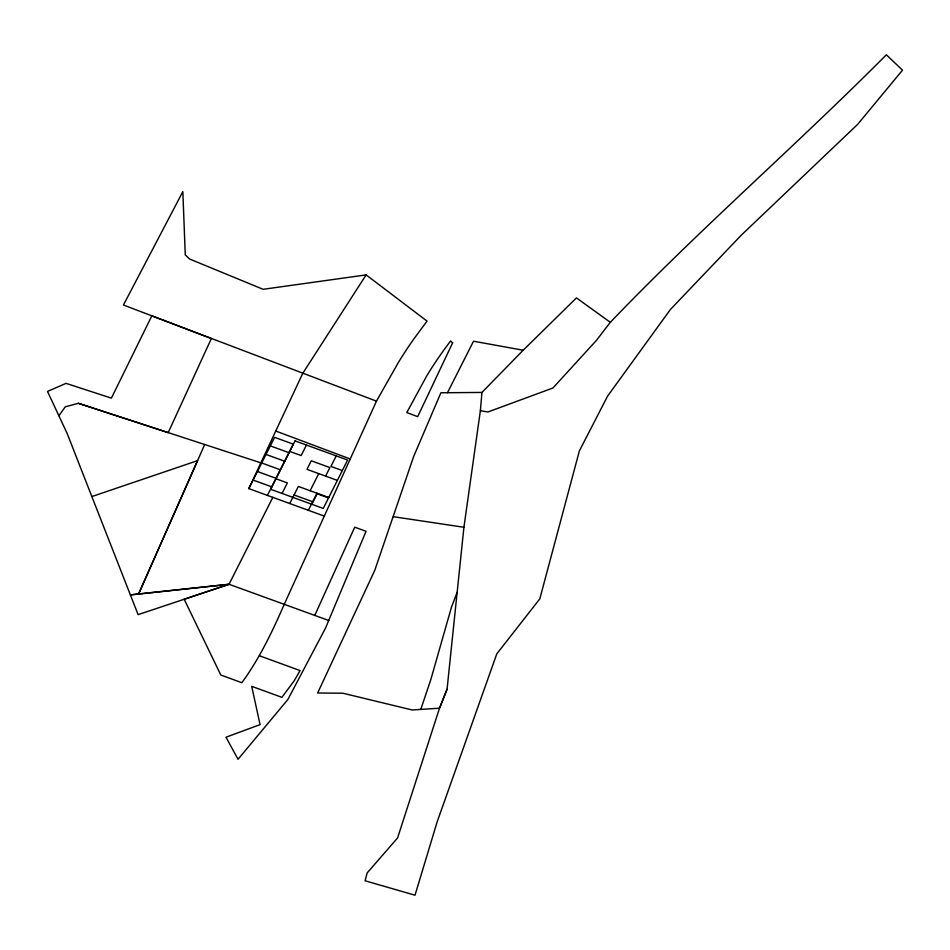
<?xml version="1.0" encoding="UTF-8"?>
<svg xmlns="http://www.w3.org/2000/svg" width="950" height="950" viewBox="0 0 950 950"><rect width="100%" height="100%" fill="white"/><g stroke="black" fill="none" stroke-linecap="round" stroke-linejoin="round"><path stroke-width="1.43" d="M480.367 410.744L481.959 392.433L523.177 350.229L576.448 297.896L610.316 322.311C698.974 229.722 795.969 145.683 886.362 54.791L902.5 70.181L857.743 124.26L741.119 235.339L670.427 309.463L607.62 396.079L579.369 450.918L539.814 598.844L496.791 653.861L437.107 821.976L415.008 895.209L365.109 880.781L367.139 872.943L397.575 837.971L439.517 708.189L447.058 689.249L463.921 527.274L480.367 410.744L487.944 411.968L552.936 388.004L596.446 340.373L610.316 322.311M420.791 709.424L430.872 679.393L451.464 607.204L457.116 592.372M447.07 689.261L439.517 708.189L412.205 709.982L342.926 693.227L317.633 693.001L374.775 570.332L413.63 456.582L440.895 392.777L481.959 392.433M259.481 655.785L300.069 670.569L294.31 680.651L281.889 697.336L251.703 686.328L260.074 724.624L225.993 737.224L238.034 759.288L287.886 699.485L325.458 628.235L366.047 531.299L354.742 527.179L314.759 615.41M204.701 444.529L138.593 593.999L130.411 594.89L229.045 584.286L328.724 620.481M376.473 401.149L123.429 305.021L182.839 191.627L185.262 254.885L189.691 259.041L263.114 289.311L366.13 274.894L427.037 321.1L413.464 339.483A475.19 420.351 -13.4 0 0 398.394 362.449L376.473 401.149L284.252 604.331C272.353 631.619 259.457 658.599 241.846 682.717L220.792 675.011L184.181 599.26L229.045 584.286L272.828 497.361M324.318 516.111L248.805 488.609L302.729 373.386L366.13 274.894M248.805 488.609L274.621 437.344L293.229 444.125L267.425 495.389M282.067 493.442L287.375 482.921L275.975 478.764M306.434 445.051L301.138 455.572L289.75 451.428M289.762 503.524L298.359 486.436L328.759 497.503M310.139 490.723L318.737 473.634M308.37 510.304L316.979 493.216M325.589 476.128L329.887 467.578L311.267 460.798L306.969 469.348L337.357 480.415M311.849 504.284L317.157 493.762L328.546 497.907M336.229 455.893L330.921 466.414L342.321 470.571M447.486 392.718L473.516 341.216L523.177 350.229M92.043 496.506L197.576 460.643L138.593 593.999L229.045 584.286L138.106 614.638L67.213 433.628L58.888 415.767L65.265 406.838L78.363 403.299L260.858 462.84M393.348 516.693L463.921 527.274M78.363 403.299L168.209 432.63L211.351 338.544L151.822 315.851L111.388 398.145L66.061 383.361L47.5 391.436L58.888 415.767M270.311 445.894L288.931 452.663M266.012 454.433L284.632 461.213M261.713 462.983L280.321 469.751M257.414 471.521L276.022 478.301M253.104 480.071L271.724 486.839M294.061 494.974L312.681 501.754M275.749 431.027L350.265 459.004M452.628 342.855L417.691 416.67L406.79 412.561L426.954 375.499A445.526 394.108 -13.4 0 1 443.959 349.921L450.573 340.967L452.628 342.855M295.046 440.895L270.679 489.298L323.249 508.44L347.617 460.037L295.046 440.895"/></g></svg>
